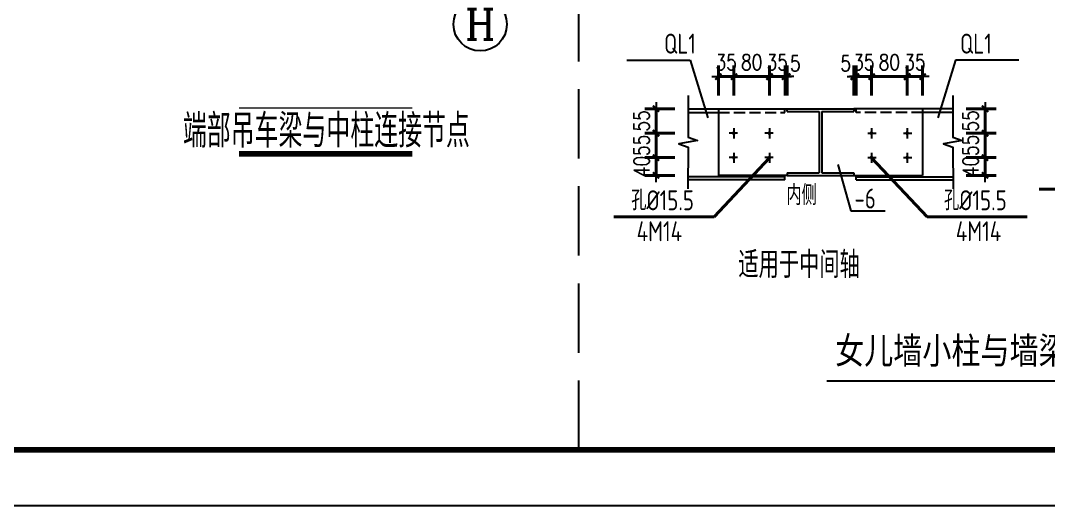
# Model space of a CAD drawing. Extents: x 69728788 to 150163257, y 20675998 to 43663798.
# Drawn here: x 75058389 to 75076908, y 20675998 to 20684733 of the extents above; entities that cross this region are included whole.
import ezdxf
from ezdxf.enums import TextEntityAlignment as Align

# ---------------------------------------------------------------- set-up
doc = ezdxf.new("R2010")
doc.units = 0
doc.header["$LTSCALE"] = 1000
doc.header["$MEASUREMENT"] = 0
doc.linetypes.add('DASH', pattern=[0.35, 0.25, -0.1])
doc.layers.get('0').update_dxf_attribs({"linetype": 'CONTINUOUS'})
doc.layers.get('DEFPOINTS').update_dxf_attribs({"linetype": 'CONTINUOUS'})
for name, color, linetype in [('AXIS', 3, 'CONTINUOUS'), ('AXIS_TEXT', 7, 'CONTINUOUS'), ('PUB_DIM', 3, 'CONTINUOUS'), ('PUB_TEXT', 7, 'CONTINUOUS'), ('PUB_TITLE', 4, 'CONTINUOUS'), ('水平支撑', 4, 'CONTINUOUS')]:
    doc.layers.add(name, color=color, linetype=linetype)
doc.layers.add('图文说明基线', color=251, linetype='CONTINUOUS', lineweight=50)
doc.layers.add('次梁箍筋', color=1, linetype='CONTINUOUS', lineweight=40)
doc.styles.add('-宋体', font='')
doc.styles.add('_TCH_AXIS', font='COMPLEX', dxfattribs={"bigfont": 'GBCBIG'})
doc.styles.add('COMPLEX', font='COMPLEX')
doc.styles.add('DIM_FONT', font='SIMPLEX.shx', dxfattribs={"width": 0.8})
doc.styles.add('TSSD_Rein', font='atssdeng.shx', dxfattribs={"width": 0.7, "bigfont": 'atssdchn.shx'})
doc.styles.get('-宋体').set_extended_font_data('SimSun')
doc.dimstyles.new('DIMN0.1', dxfattribs={"dimtxt": 350, "dimasz": 1, "dimexe": 250, "dimexo": 300, "dimgap": 150, "dimtad": 1, "dimdec": 0, "dimlfac": 0.1, "dimzin": 0, "dimdsep": 46, "dimtxsty": 'DIM_FONT', "dimblk": '_DIMX', "dimcen": 0.09, "dimclrt": 7, "dimadec": 0, "dimazin": 0, "dimtfac": 1, "dimtdec": 0, "dimtix": 1, "dimtmove": 2, "dimatfit": 3, "dimldrblk": '_DIMX', "dimfxl": 1, "dimtolj": 1, "dimtzin": 0, "dimarcsym": 0})

# ---------------------------------------------------------------- blocks, each defined once
blk = doc.blocks.new('_AXISO')
blk.add_circle((0, 0), 0.5)
at = {"layer": 'AXIS_TEXT', "style": 'COMPLEX', "width": 1.041667}
blk.add_attdef('A', text='', height=0.56, dxfattribs=at).set_placement((-0.25, -0.28), (0.25, -0.28), align=Align.FIT)
blk = doc.blocks.new('_DIMX')
blk.add_line((-150, 0), (150, 0))
at = {"const_width": 50}
blk.add_lwpolyline([(-70, -70), (70, 70)], dxfattribs=at)
blk = doc.blocks.new('*D8090')
at = {"layer": 'AXIS', "color": 0, "lineweight": -2}
for p, q in [((76369469, 21131897), (76369469, 21132570)), ((76370269, 21131897), (76370269, 21132570)), ((76370268, 21132320), (76369470, 21132320))]:
    blk.add_line(p, q, dxfattribs=at)
at = {"layer": 'DEFPOINTS', "color": 0}
for p in [(76369469, 21132320), (76369469, 21131597), (76370269, 21131597)]:
    blk.add_point(p, dxfattribs=at)
at = {"layer": 'AXIS', "color": 0, "lineweight": -2, "rotation": 180}
blk.add_blockref('_DIMX', (76369469, 21132320), dxfattribs=at)
at = {"layer": 'AXIS', "color": 0, "lineweight": -2}
blk.add_blockref('_DIMX', (76370269, 21132320), dxfattribs=at)
at = {"layer": 'AXIS', "color": 7, "insert": (76369869, 21132645), "char_height": 350, "attachment_point": 5, "style": 'DIM_FONT'}
blk.add_mtext('\\A1;80', dxfattribs=at)
blk = doc.blocks.new('*D8091')
at = {"layer": 'AXIS', "color": 0, "lineweight": -2}
for p, q in [((76369119, 21131897), (76369119, 21132570)), ((76369469, 21131897), (76369469, 21132570)), ((76369118, 21132320), (76369117, 21132320)), ((76369469, 21132320), (76369119, 21132320)), ((76369470, 21132320), (76369471, 21132320))]:
    blk.add_line(p, q, dxfattribs=at)
at = {"layer": 'DEFPOINTS', "color": 0}
for p in [(76369119, 21132320), (76369119, 21131597), (76369469, 21131597)]:
    blk.add_point(p, dxfattribs=at)
at = {"layer": 'AXIS', "color": 0, "lineweight": -2}
blk.add_blockref('_DIMX', (76369119, 21132320), dxfattribs=at)
at = {"layer": 'AXIS', "color": 0, "lineweight": -2, "rotation": 180}
blk.add_blockref('_DIMX', (76369469, 21132320), dxfattribs=at)
at = {"layer": 'AXIS', "color": 7, "insert": (76369294, 21132645), "char_height": 350, "attachment_point": 5, "style": 'DIM_FONT'}
blk.add_mtext('\\A1;35', dxfattribs=at)
blk = doc.blocks.new('*D8092')
at = {"layer": 'AXIS', "color": 0, "lineweight": -2}
for p, q in [((76370269, 21131897), (76370269, 21132570)), ((76370619, 21131897), (76370619, 21132570)), ((76370268, 21132320), (76370267, 21132320)), ((76370269, 21132320), (76370619, 21132320)), ((76370620, 21132320), (76370621, 21132320))]:
    blk.add_line(p, q, dxfattribs=at)
at = {"layer": 'DEFPOINTS', "color": 0}
for p in [(76370619, 21132320), (76370269, 21131597), (76370619, 21131597)]:
    blk.add_point(p, dxfattribs=at)
at = {"layer": 'AXIS', "color": 0, "lineweight": -2}
blk.add_blockref('_DIMX', (76370269, 21132320), dxfattribs=at)
at = {"layer": 'AXIS', "color": 0, "lineweight": -2, "rotation": 180}
blk.add_blockref('_DIMX', (76370619, 21132320), dxfattribs=at)
at = {"layer": 'AXIS', "color": 7, "insert": (76370444, 21132645), "char_height": 350, "attachment_point": 5, "style": 'DIM_FONT'}
blk.add_mtext('\\A1;35', dxfattribs=at)
blk = doc.blocks.new('*D8093')
at = {"layer": 'AXIS', "color": 0, "lineweight": -2}
for p, q in [((76370619, 21131897), (76370619, 21132570)), ((76370669, 21131897), (76370669, 21132570)), ((76370618, 21132320), (76370617, 21132320)), ((76370619, 21132320), (76370669, 21132320)), ((76370670, 21132320), (76370671, 21132320))]:
    blk.add_line(p, q, dxfattribs=at)
at = {"layer": 'DEFPOINTS', "color": 0}
for p in [(76370669, 21132320), (76370619, 21131597), (76370669, 21131597)]:
    blk.add_point(p, dxfattribs=at)
at = {"layer": 'AXIS', "color": 0, "lineweight": -2}
blk.add_blockref('_DIMX', (76370619, 21132320), dxfattribs=at)
at = {"layer": 'AXIS', "color": 0, "lineweight": -2, "rotation": 180}
blk.add_blockref('_DIMX', (76370669, 21132320), dxfattribs=at)
at = {"layer": 'AXIS', "color": 7, "insert": (76370851, 21132620), "char_height": 350, "attachment_point": 5, "style": 'DIM_FONT'}
blk.add_mtext('\\A1;5', dxfattribs=at)
blk = doc.blocks.new('*D8094')
at = {"layer": 'AXIS', "color": 0, "lineweight": -2}
for p, q in [((76368138, 21131047), (76367464, 21131047)), ((76367714, 21131048), (76367714, 21131049)), ((76367714, 21131047), (76367714, 21130497)), ((76368138, 21130497), (76367464, 21130497)), ((76367714, 21130496), (76367714, 21130495))]:
    blk.add_line(p, q, dxfattribs=at)
at = {"layer": 'DEFPOINTS', "color": 0}
for p in [(76368438, 21131047), (76367714, 21130497), (76368438, 21130497)]:
    blk.add_point(p, dxfattribs=at)
at = {"layer": 'AXIS', "color": 0, "lineweight": -2}
for p, rotation in [((76367714, 21131047), 270), ((76367714, 21130497), 90)]:
    blk.add_blockref('_DIMX', p, dxfattribs=dict(at, rotation=rotation))
at = {"layer": 'AXIS', "color": 7, "insert": (76367389, 21130772), "char_height": 350, "attachment_point": 5, "rotation": 90, "style": 'DIM_FONT'}
blk.add_mtext('\\A1;55', dxfattribs=at)
blk = doc.blocks.new('*D8095')
at = {"layer": 'AXIS', "color": 0, "lineweight": -2}
for p, q in [((76368140, 21131597), (76367464, 21131597)), ((76367714, 21131598), (76367714, 21131599)), ((76367714, 21131047), (76367714, 21131597)), ((76368138, 21131047), (76367464, 21131047)), ((76367714, 21131046), (76367714, 21131045))]:
    blk.add_line(p, q, dxfattribs=at)
at = {"layer": 'DEFPOINTS', "color": 0}
for p in [(76367714, 21131597), (76368440, 21131597), (76368438, 21131047)]:
    blk.add_point(p, dxfattribs=at)
at = {"layer": 'AXIS', "color": 0, "lineweight": -2}
for p, rotation in [((76367714, 21131597), 270), ((76367714, 21131047), 90)]:
    blk.add_blockref('_DIMX', p, dxfattribs=dict(at, rotation=rotation))
at = {"layer": 'AXIS', "color": 7, "insert": (76367389, 21131322), "char_height": 350, "attachment_point": 5, "rotation": 90, "style": 'DIM_FONT'}
blk.add_mtext('\\A1;55', dxfattribs=at)
blk = doc.blocks.new('*D8096')
at = {"layer": 'AXIS', "color": 0, "lineweight": -2}
for p, q in [((76368138, 21130497), (76367464, 21130497)), ((76367714, 21130498), (76367714, 21130499)), ((76367714, 21130497), (76367714, 21130097)), ((76368138, 21130097), (76367464, 21130097)), ((76367714, 21130096), (76367714, 21130095))]:
    blk.add_line(p, q, dxfattribs=at)
at = {"layer": 'DEFPOINTS', "color": 0}
for p in [(76368438, 21130497), (76367714, 21130097), (76368438, 21130097)]:
    blk.add_point(p, dxfattribs=at)
at = {"layer": 'AXIS', "color": 0, "lineweight": -2}
for p, rotation in [((76367714, 21130497), 270), ((76367714, 21130097), 90)]:
    blk.add_blockref('_DIMX', p, dxfattribs=dict(at, rotation=rotation))
at = {"layer": 'AXIS', "color": 7, "insert": (76367389, 21130297), "char_height": 350, "attachment_point": 5, "rotation": 90, "style": 'DIM_FONT'}
blk.add_mtext('\\A1;40', dxfattribs=at)
blk = doc.blocks.new('*D8097')
at = {"layer": 'AXIS', "color": 0, "lineweight": -2}
for p, q in [((76372169, 21131897), (76372169, 21132570)), ((76372219, 21131897), (76372219, 21132570)), ((76372168, 21132320), (76372167, 21132320)), ((76372219, 21132320), (76372169, 21132320)), ((76372220, 21132320), (76372221, 21132320))]:
    blk.add_line(p, q, dxfattribs=at)
at = {"layer": 'DEFPOINTS', "color": 0}
for p in [(76372169, 21132320), (76372169, 21131597), (76372219, 21131597)]:
    blk.add_point(p, dxfattribs=at)
at = {"layer": 'AXIS', "color": 0, "lineweight": -2}
blk.add_blockref('_DIMX', (76372169, 21132320), dxfattribs=at)
at = {"layer": 'AXIS', "color": 0, "lineweight": -2, "rotation": 180}
blk.add_blockref('_DIMX', (76372219, 21132320), dxfattribs=at)
at = {"layer": 'AXIS', "color": 7, "insert": (76371986, 21132620), "char_height": 350, "attachment_point": 5, "style": 'DIM_FONT'}
blk.add_mtext('\\A1;5', dxfattribs=at)
blk = doc.blocks.new('*D8098')
at = {"layer": 'AXIS', "color": 0, "lineweight": -2}
for p, q in [((76372219, 21131897), (76372219, 21132570)), ((76372569, 21131897), (76372569, 21132570)), ((76372218, 21132320), (76372217, 21132320)), ((76372569, 21132320), (76372219, 21132320)), ((76372570, 21132320), (76372571, 21132320))]:
    blk.add_line(p, q, dxfattribs=at)
at = {"layer": 'DEFPOINTS', "color": 0}
for p in [(76372219, 21132320), (76372219, 21131597), (76372569, 21131597)]:
    blk.add_point(p, dxfattribs=at)
at = {"layer": 'AXIS', "color": 0, "lineweight": -2}
blk.add_blockref('_DIMX', (76372219, 21132320), dxfattribs=at)
at = {"layer": 'AXIS', "color": 0, "lineweight": -2, "rotation": 180}
blk.add_blockref('_DIMX', (76372569, 21132320), dxfattribs=at)
at = {"layer": 'AXIS', "color": 7, "insert": (76372394, 21132645), "char_height": 350, "attachment_point": 5, "style": 'DIM_FONT'}
blk.add_mtext('\\A1;35', dxfattribs=at)
blk = doc.blocks.new('*D8099')
at = {"layer": 'AXIS', "color": 0, "lineweight": -2}
for p, q in [((76373369, 21131897), (76373369, 21132570)), ((76373719, 21131897), (76373719, 21132570)), ((76373368, 21132320), (76373367, 21132320)), ((76373369, 21132320), (76373719, 21132320)), ((76373720, 21132320), (76373721, 21132320))]:
    blk.add_line(p, q, dxfattribs=at)
at = {"layer": 'DEFPOINTS', "color": 0}
for p in [(76373719, 21132320), (76373369, 21131597), (76373719, 21131597)]:
    blk.add_point(p, dxfattribs=at)
at = {"layer": 'AXIS', "color": 0, "lineweight": -2}
blk.add_blockref('_DIMX', (76373369, 21132320), dxfattribs=at)
at = {"layer": 'AXIS', "color": 0, "lineweight": -2, "rotation": 180}
blk.add_blockref('_DIMX', (76373719, 21132320), dxfattribs=at)
at = {"layer": 'AXIS', "color": 7, "insert": (76373544, 21132645), "char_height": 350, "attachment_point": 5, "style": 'DIM_FONT'}
blk.add_mtext('\\A1;35', dxfattribs=at)
blk = doc.blocks.new('*D8100')
at = {"layer": 'AXIS', "color": 0, "lineweight": -2}
for p, q in [((76372569, 21131897), (76372569, 21132570)), ((76373369, 21131897), (76373369, 21132570)), ((76372570, 21132320), (76373368, 21132320))]:
    blk.add_line(p, q, dxfattribs=at)
at = {"layer": 'DEFPOINTS', "color": 0}
for p in [(76373369, 21132320), (76372569, 21131597), (76373369, 21131597)]:
    blk.add_point(p, dxfattribs=at)
at = {"layer": 'AXIS', "color": 0, "lineweight": -2, "rotation": 180}
blk.add_blockref('_DIMX', (76372569, 21132320), dxfattribs=at)
at = {"layer": 'AXIS', "color": 0, "lineweight": -2}
blk.add_blockref('_DIMX', (76373369, 21132320), dxfattribs=at)
at = {"layer": 'AXIS', "color": 7, "insert": (76372969, 21132645), "char_height": 350, "attachment_point": 5, "style": 'DIM_FONT'}
blk.add_mtext('\\A1;80', dxfattribs=at)
blk = doc.blocks.new('*D8101')
at = {"layer": 'AXIS', "color": 0, "lineweight": -2}
for p, q in [((76374699, 21130497), (76375374, 21130497)), ((76375124, 21130498), (76375124, 21130499)), ((76375124, 21130497), (76375124, 21130097)), ((76374699, 21130097), (76375374, 21130097)), ((76375124, 21130096), (76375124, 21130095))]:
    blk.add_line(p, q, dxfattribs=at)
at = {"layer": 'DEFPOINTS', "color": 0}
for p in [(76374399, 21130497), (76374399, 21130097), (76375124, 21130097)]:
    blk.add_point(p, dxfattribs=at)
at = {"layer": 'AXIS', "color": 0, "lineweight": -2}
for p, rotation in [((76375124, 21130497), 270), ((76375124, 21130097), 90)]:
    blk.add_blockref('_DIMX', p, dxfattribs=dict(at, rotation=rotation))
at = {"layer": 'AXIS', "color": 7, "insert": (76374799, 21130297), "char_height": 350, "attachment_point": 5, "rotation": 90, "style": 'DIM_FONT'}
blk.add_mtext('\\A1;40', dxfattribs=at)
blk = doc.blocks.new('*D8102')
at = {"layer": 'AXIS', "color": 0, "lineweight": -2}
for p, q in [((76374697, 21131597), (76375374, 21131597)), ((76375124, 21131598), (76375124, 21131599)), ((76375124, 21131047), (76375124, 21131597)), ((76374699, 21131047), (76375374, 21131047)), ((76375124, 21131046), (76375124, 21131045))]:
    blk.add_line(p, q, dxfattribs=at)
at = {"layer": 'DEFPOINTS', "color": 0}
for p in [(76374397, 21131597), (76375124, 21131597), (76374399, 21131047)]:
    blk.add_point(p, dxfattribs=at)
at = {"layer": 'AXIS', "color": 0, "lineweight": -2}
for p, rotation in [((76375124, 21131597), 270), ((76375124, 21131047), 90)]:
    blk.add_blockref('_DIMX', p, dxfattribs=dict(at, rotation=rotation))
at = {"layer": 'AXIS', "color": 7, "insert": (76374799, 21131322), "char_height": 350, "attachment_point": 5, "rotation": 90, "style": 'DIM_FONT'}
blk.add_mtext('\\A1;55', dxfattribs=at)
blk = doc.blocks.new('*D8103')
at = {"layer": 'AXIS', "color": 0, "lineweight": -2}
for p, q in [((76374699, 21131047), (76375374, 21131047)), ((76375124, 21131048), (76375124, 21131049)), ((76375124, 21131047), (76375124, 21130497)), ((76374699, 21130497), (76375374, 21130497)), ((76375124, 21130496), (76375124, 21130495))]:
    blk.add_line(p, q, dxfattribs=at)
at = {"layer": 'DEFPOINTS', "color": 0}
for p in [(76374399, 21131047), (76374399, 21130497), (76375124, 21130497)]:
    blk.add_point(p, dxfattribs=at)
at = {"layer": 'AXIS', "color": 0, "lineweight": -2}
for p, rotation in [((76375124, 21131047), 270), ((76375124, 21130497), 90)]:
    blk.add_blockref('_DIMX', p, dxfattribs=dict(at, rotation=rotation))
at = {"layer": 'AXIS', "color": 7, "insert": (76374799, 21130772), "char_height": 350, "attachment_point": 5, "rotation": 90, "style": 'DIM_FONT'}
blk.add_mtext('\\A1;55', dxfattribs=at)
blk = doc.blocks.new('11')
at = {"color": 7}
for p, q in [((76369020.1, 21129165.3, 231000), (76370268.7, 21130495.1, 231000)), ((76373817.2, 21129165.3, 231000), (76372568.7, 21130495.1, 231000)), ((76378596.9, 21129785.8, 11000), (76376344.4, 21129785.8, 11000)), ((76369020.1, 21129165.3, 231000), (76366767.7, 21129165.3, 231000)), ((76373817.2, 21129165.3, 231000), (76376069.7, 21129165.3, 231000))]:
    blk.add_line(p, q, dxfattribs=at)
at = {"layer": 'AXIS'}
for p, q in [((76368440.1, 21131597.1, 231000), (76370668.7, 21131597.1, 231000)), ((76368440.1, 21131513.5, 231000), (76369118.7, 21131513.5, 231000)), ((76369118.7, 21131597.1, 231000), (76369118.7, 21130097.1, 231000)), ((76374397.2, 21131597.1, 231000), (76372168.7, 21131597.1, 231000)), ((76373718.7, 21131597.1, 231000), (76373718.7, 21130097.1, 231000)), ((76374397.2, 21131513.5, 231000), (76373718.7, 21131513.5, 231000)), ((76371805.4, 21130339.9, 231000), (76372104, 21129298.6, 231000)), ((76370618.7, 21130061.2, 231000), (76368434.9, 21130061.2, 231000)), ((76370668.7, 21130097.1, 231000), (76369118.7, 21130097.1, 231000)), ((76372168.7, 21130097.1, 231000), (76373718.7, 21130097.1, 231000)), ((76372218.7, 21130061.2, 231000), (76374402.5, 21130061.2, 231000)), ((76370618.7, 21129997.1, 231000), (76368434.5, 21129997.1, 231000)), ((76372218.7, 21129997.1, 231000), (76374402.8, 21129997.1, 231000)), ((76372104, 21129298.6, 231000), (76372874.2, 21129298.6, 231000))]:
    blk.add_line(p, q, dxfattribs=at)
at = {"layer": 'AXIS', "linetype": 'DASH'}
for p, q in [((76369118.7, 21131513.5, 231000), (76370618.7, 21131513.5, 231000)), ((76370618.7, 21131513.5, 231000), (76370618.7, 21131597.1, 231000)), ((76372218.7, 21131513.5, 231000), (76372218.7, 21131597.1, 231000)), ((76373718.7, 21131513.5, 231000), (76372218.7, 21131513.5, 231000)), ((76370618.7, 21129997.1, 231000), (76370618.7, 21130097.1, 231000)), ((76372218.7, 21129997.1, 231000), (76372218.7, 21130097.1, 231000))]:
    blk.add_line(p, q, dxfattribs=at)
at = {"layer": 'PUB_DIM'}
for p, q in [((76367053.4, 21132691.6, 231000), (76368484.3, 21132691.6, 231000)), ((76368484.3, 21132691.6, 231000), (76368878, 21131393.7, 231000)), ((76374455, 21132691.6, 231000), (76374061.3, 21131393.7, 231000)), ((76375885.9, 21132691.6, 231000), (76374455, 21132691.6, 231000))]:
    blk.add_line(p, q, dxfattribs=at)
at = {"layer": 'PUB_DIM', "elevation": 231000}
for points in [[(76368441.2, 21131897.1), (76368437.9, 21130959.6), (76368647.6, 21130882.4), (76368227.4, 21130809.9), (76368437.1, 21130734.6), (76368433.8, 21129797.1)], [(76374396.1, 21131897.1), (76374399.4, 21130959.6), (76374609.7, 21130883.9), (76374190, 21130808.4), (76374400.2, 21130734.6), (76374403.5, 21129797.1)]]:
    blk.add_lwpolyline(points, dxfattribs=at)
at = {"layer": '水平支撑'}
for p, q in [((76370668.7, 21131537.1, 231000), (76370668.7, 21131597.1, 231000)), ((76370668.7, 21131597.1, 231000), (76372168.7, 21131597.1, 231000)), ((76370668.7, 21131537.1, 231000), (76371388.7, 21131537.1, 231000)), ((76371388.7, 21131537.1, 231000), (76371388.7, 21130157.1, 231000)), ((76371448.7, 21131537.1, 231000), (76371448.7, 21130157.1, 231000)), ((76371448.7, 21131537.1, 231000), (76372168.7, 21131537.1, 231000)), ((76372168.7, 21131597.1, 231000), (76372168.7, 21131537.1, 231000)), ((76369551.9, 21131047.1, 231000), (76369364.6, 21131047.1, 231000)), ((76369468.7, 21131157.6, 231000), (76369468.7, 21130925.9, 231000)), ((76370351.9, 21131047.1, 231000), (76370164.6, 21131047.1, 231000)), ((76370268.7, 21131157.6, 231000), (76370268.7, 21130925.9, 231000)), ((76372485.4, 21131047.1, 231000), (76372672.8, 21131047.1, 231000)), ((76372568.7, 21131157.6, 231000), (76372568.7, 21130925.9, 231000)), ((76373285.4, 21131047.1, 231000), (76373472.8, 21131047.1, 231000)), ((76373368.7, 21131157.6, 231000), (76373368.7, 21130925.9, 231000)), ((76369551.9, 21130497.1, 231000), (76369364.6, 21130497.1, 231000)), ((76369468.7, 21130607.6, 231000), (76369468.7, 21130375.9, 231000)), ((76370351.9, 21130497.1, 231000), (76370164.6, 21130497.1, 231000)), ((76370268.7, 21130607.6, 231000), (76370268.7, 21130375.9, 231000)), ((76372485.4, 21130497.1, 231000), (76372672.8, 21130497.1, 231000)), ((76372568.7, 21130607.6, 231000), (76372568.7, 21130375.9, 231000)), ((76373285.4, 21130497.1, 231000), (76373472.8, 21130497.1, 231000)), ((76373368.7, 21130607.6, 231000), (76373368.7, 21130375.9, 231000)), ((76370668.7, 21130157.1, 231000), (76371388.7, 21130157.1, 231000)), ((76370668.7, 21130157.1, 231000), (76370668.7, 21130097.1, 231000)), ((76370668.7, 21130097.1, 231000), (76372168.7, 21130097.1, 231000)), ((76371448.7, 21130157.1, 231000), (76372168.7, 21130157.1, 231000)), ((76372168.7, 21130157.1, 231000), (76372168.7, 21130097.1, 231000))]:
    blk.add_line(p, q, dxfattribs=at)
at = {"layer": '水平支撑', "const_width": 39.8, "elevation": 231000}
for points in [[(76369468.7, 21131067.2, -1), (76369468.7, 21131027, -1)], [(76370268.7, 21131067.2, -1), (76370268.7, 21131027, -1)], [(76372568.7, 21131067.2, 1), (76372568.7, 21131027, 1)], [(76373368.7, 21131067.2, 1), (76373368.7, 21131027, 1)], [(76369468.7, 21130517.2, -1), (76369468.7, 21130477, -1)], [(76370268.7, 21130517.2, -1), (76370268.7, 21130477, -1)], [(76372568.7, 21130517.2, 1), (76372568.7, 21130477, 1)], [(76373368.7, 21130517.2, 1), (76373368.7, 21130477, 1)]]:
    blk.add_lwpolyline(points, format="xyb", close=True, dxfattribs=at)
at = {"layer": '水平支撑', "const_width": 50, "elevation": 231000}
blk.add_lwpolyline([(76371555.5, 21125467.3), (76381642.8, 21125467.3)], dxfattribs=at)
at = {"layer": 'PUB_TEXT', "width": 0.8}
for s, height, style, p in [('QL1', 450, 'TSSD_Rein', (76367893.9, 21132838.5, 231000)), ('QL1', 450, 'TSSD_Rein', (76374558.8, 21132838.5, 231000)), ('内侧', 450, 'TSSD_Rein', (76370651.6, 21129429.8, 231000)), ('孔%%c15.5', 450, 'TSSD_Rein', (76367155.9, 21129311.3, 231000)), ('-6', 450, 'TSSD_Rein', (76372182.2, 21129351.1, 231000)), ('孔%%c15.5', 450, 'TSSD_Rein', (76374200.5, 21129311.3, 231000)), ('4M14', 450, 'TSSD_Rein', (76367278.2, 21128614, 231000)), ('4M14', 450, 'TSSD_Rein', (76374465.3, 21128614, 231000)), ('适用于中间轴', 600, 'TSSD_Rein', (76369568, 21127785.1, 231000)), ('女儿墙小柱与墙梁连接节点详图', 600, '-宋体', (76371748.1, 21125852.1, 231000))]:
    blk.add_text(s, height=height, dxfattribs=dict(at, style=style)).set_placement(p)
at = {"layer": 'AXIS'}
for base, p1, p2, picture, middle in [((76369118.7, 21132320.2, 231000), (76369468.7, 21131597.1, 231000), (76369118.7, 21131597.1, 231000), '*D8091', (76369293.7, 21132645.2, 231000)), ((76369468.7, 21132320.2, 231000), (76370268.7, 21131597.1, 231000), (76369468.7, 21131597.1, 231000), '*D8090', (76369868.7, 21132645.2, 231000)), ((76370618.7, 21132320.2, 231000), (76370268.7, 21131597.1, 231000), (76370618.7, 21131597.1, 231000), '*D8092', (76370443.7, 21132645.2, 231000))]:
    dim = blk.add_linear_dim(base=base, p1=p1, p2=p2, dimstyle='DIMN0.1', dxfattribs=at)
    dim.commit()
    dim.dimension.update_dxf_attribs({"geometry": picture, "text_midpoint": middle})
dim = blk.add_linear_dim(base=(76370668.7, 21132320.2, 231000), p1=(76370618.7, 21131597.1, 231000), p2=(76370668.7, 21131597.1, 231000), dimstyle='DIMN0.1', dxfattribs=at)
dim.commit()
dim.dimension.update_dxf_attribs({"geometry": '*D8093', "text_midpoint": (76370851.2, 21132620.2, 231000), "dimtype": 160})
dim = blk.add_linear_dim(base=(76372168.7, 21132320.2, 231000), p1=(76372218.7, 21131597.1, 231000), p2=(76372168.7, 21131597.1, 231000), angle=180, dimstyle='DIMN0.1', dxfattribs=at)
dim.commit()
dim.dimension.update_dxf_attribs({"geometry": '*D8097', "text_midpoint": (76371986.1, 21132620.2, 231000), "dimtype": 160})
for base, p1, p2, angle, picture, middle in [((76372218.7, 21132320.2, 231000), (76372568.7, 21131597.1, 231000), (76372218.7, 21131597.1, 231000), 180, '*D8098', (76372393.7, 21132645.2, 231000)), ((76373368.7, 21132320.2, 231000), (76372568.7, 21131597.1, 231000), (76373368.7, 21131597.1, 231000), 180, '*D8100', (76372968.7, 21132645.2, 231000)), ((76373718.7, 21132320.2, 231000), (76373368.7, 21131597.1, 231000), (76373718.7, 21131597.1, 231000), 180, '*D8099', (76373543.7, 21132645.2, 231000)), ((76367713.7, 21131597.1, 231000), (76368438.2, 21131046.9, 231000), (76368440.1, 21131597.1, 231000), 90, '*D8095', (76367388.7, 21131322, 231000)), ((76375123.6, 21131597.1, 231000), (76374399.1, 21131046.9, 231000), (76374397.2, 21131597.1, 231000), 90, '*D8102', (76374798.6, 21131322, 231000)), ((76367713.7, 21130496.9, 231000), (76368438.2, 21131046.9, 231000), (76368438.2, 21130496.9, 231000), 90, '*D8094', (76367388.7, 21130771.9, 231000)), ((76375123.6, 21130496.9, 231000), (76374399.1, 21131046.9, 231000), (76374399.1, 21130496.9, 231000), 90, '*D8103', (76374798.6, 21130771.9, 231000)), ((76367713.7, 21130097.1, 231000), (76368438.2, 21130496.9, 231000), (76368438.2, 21130097.1, 231000), 90, '*D8096', (76367388.7, 21130297, 231000)), ((76375123.6, 21130097.1, 231000), (76374399.1, 21130496.9, 231000), (76374399.1, 21130097.1, 231000), 90, '*D8101', (76374798.6, 21130297, 231000))]:
    dim = blk.add_linear_dim(base=base, p1=p1, p2=p2, angle=angle, dimstyle='DIMN0.1', dxfattribs=at)
    dim.commit()
    dim.dimension.update_dxf_attribs({"geometry": picture, "text_midpoint": middle})

msp = doc.modelspace()

# ---------------------------------------------------------------- linework, layer by layer
at = {"color": 8, "linetype": 'DASH', "ltscale": 5}
msp.add_lwpolyline([(75068446.2, 20676997.7), (75068446.2, 20701067.9), (75073735, 20701067.9)], dxfattribs=at)
at = {"layer": 'PUB_TITLE'}
msp.add_lwpolyline([(75041786, 20675997.7), (75130986, 20675997.7), (75130986, 20717997.7), (75041786, 20717997.7)], close=True, dxfattribs=at)
at = {"layer": 'PUB_TITLE', "const_width": 100}
msp.add_lwpolyline([(75044286, 20676997.7), (75129986, 20676997.7), (75129986, 20716997.7), (75044286, 20716997.7)], close=True, dxfattribs=at)
at = {"layer": '图文说明基线', "lineweight": 18}
msp.add_lwpolyline([(75062327.5, 20683158.3), (75065446.6, 20683158.3)], dxfattribs=at)
at = {"layer": '图文说明基线', "const_width": 101.6}
msp.add_lwpolyline([(75062327.5, 20682334.9), (75065446.6, 20682334.9)], dxfattribs=at)

# ---------------------------------------------------------------- block references
at = {"layer": 'AXIS'}
ref = msp.add_blockref('_AXISO', (75066670.5, 20684665.3), dxfattribs=dict(at, xscale=960, yscale=960, zscale=960))
ref.add_attrib('A', 'H', dxfattribs={"layer": 'AXIS_TEXT', "ltscale": 100, "height": 543.1, "style": '_TCH_AXIS', "width": 1.05}).set_placement((75066398.9, 20684393.7), (75066942, 20684393.7), align=Align.FIT)
at = {"layer": '次梁箍筋', "xscale": 0.8000000007450581, "yscale": 0.7999999998137355, "zscale": 0.7999999999274223}
msp.add_blockref('11', (13975666.7, 3777866.5), dxfattribs=at)

# ---------------------------------------------------------------- texts
at = {"layer": 'PUB_TEXT', "style": 'TSSD_Rein', "width": 0.755998}
msp.add_text('端部吊车梁与中柱连接节点', height=600, dxfattribs=at).set_placement((75063899.1, 20683045.9), align=Align.TOP_CENTER)

doc.saveas('drawing.dxf')
